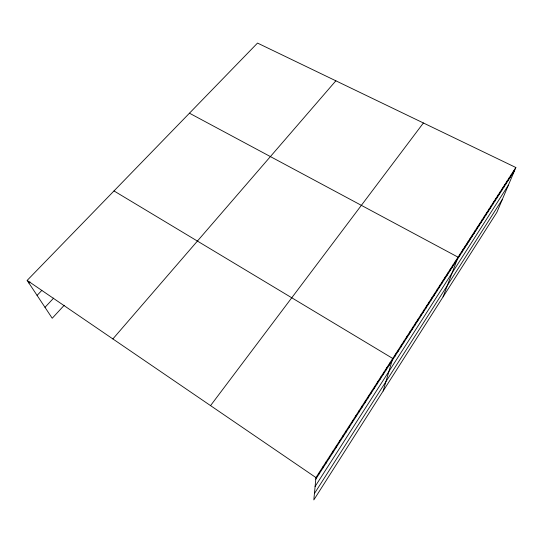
<?xml version="1.0" encoding="UTF-8"?>
<svg xmlns="http://www.w3.org/2000/svg" width="543" height="543" viewBox="0 0 543 543"><rect width="100%" height="100%" fill="white"/><g stroke="black" fill="none" stroke-linecap="round" stroke-linejoin="round"><path stroke-width="0.81" d="M515.85 167.509L315.945 477.575L313.82 499.927L496.838 212.394L515.85 167.509L257.518 43.073L27.15 280.405L52.23 318.246L64.21 305.275M319.236 473.822L319.413 472.2M322.651 468.514L322.854 466.858M326.044 463.247L326.275 461.557M329.411 458.014L329.669 456.29M332.757 452.821L333.035 451.063M336.083 447.663L336.382 445.878M339.375 442.545L339.701 440.726M342.653 437.461L343 435.608M345.905 432.418L346.271 430.531M349.135 427.402L349.522 425.488M352.339 422.427L352.753 420.479M355.522 417.486L355.957 415.51M358.685 412.578L359.14 410.569M361.821 407.698L362.303 405.669M364.944 402.858L365.439 400.802M368.039 398.053L368.561 395.969M371.113 393.281L371.656 391.164M374.168 388.537L374.731 386.399M377.202 383.826L377.779 381.661M380.215 379.15L380.813 376.957M383.209 374.507L383.826 372.288M386.182 369.892L386.82 367.645M389.134 365.31L389.786 363.036M383.148 391.014L392.738 358.461L113.989 190.939M394.978 356.228L395.671 353.914M397.87 351.742L398.582 349.393M400.748 347.276L401.474 344.914M403.598 342.843L404.352 340.454M406.435 338.438L407.202 336.029M409.259 334.06L410.04 331.63M412.056 329.716L412.856 327.259M414.838 325.4L415.653 322.922M417.601 321.11L418.429 318.612M420.35 316.847L421.192 314.329M423.072 312.612L423.94 310.073M425.787 308.404L426.662 305.845M428.481 304.223L429.37 301.643M431.156 300.069L432.065 297.469M433.809 295.942L434.739 293.322M436.457 291.842L437.393 289.202M439.077 287.763L440.034 285.109M441.69 283.711L442.654 281.036M444.283 279.693L445.26 276.998M446.855 275.688L447.853 272.98M449.414 271.717L450.425 268.989M451.959 267.767L452.984 265.025M454.491 263.844L455.523 261.081M443.061 296.885L458.048 257.165L189.453 113.195M459.473 256.106L460.532 253.309M461.923 252.298L463.003 249.488M464.367 248.511L465.453 245.68M466.79 244.744L467.89 241.9M469.2 241.004L470.313 238.146M471.595 237.284L472.722 234.406M473.978 233.585L475.111 230.694M476.347 229.913L477.494 227.008M478.695 226.261L479.856 223.343M481.037 222.63L482.204 219.691M483.365 219.019L484.546 216.066M485.673 215.428L486.867 212.469M487.974 211.858L489.175 208.885M490.254 208.315L491.469 205.329M492.528 204.786L493.75 201.786M494.788 201.283L496.017 198.27M497.028 197.801L498.277 194.774M499.261 194.333L500.517 191.292M501.481 190.892L502.743 187.837M503.687 187.464L504.963 184.403M505.879 184.057L507.162 180.982M508.058 180.676L509.354 177.588M510.23 177.31L511.533 174.208M512.382 173.964L513.698 170.848M314.424 493.553L502.35 199.383M315.096 486.508L508.357 185.204M315.788 479.164L514.526 170.631M210.548 405.621L423.397 122.976M112.876 338.934L335.859 80.812M44.994 307.331L53.628 298.121M37.08 295.392L41.838 290.39M28.908 283.059L30.008 281.919M27.15 280.405L315.945 477.575"/></g></svg>
